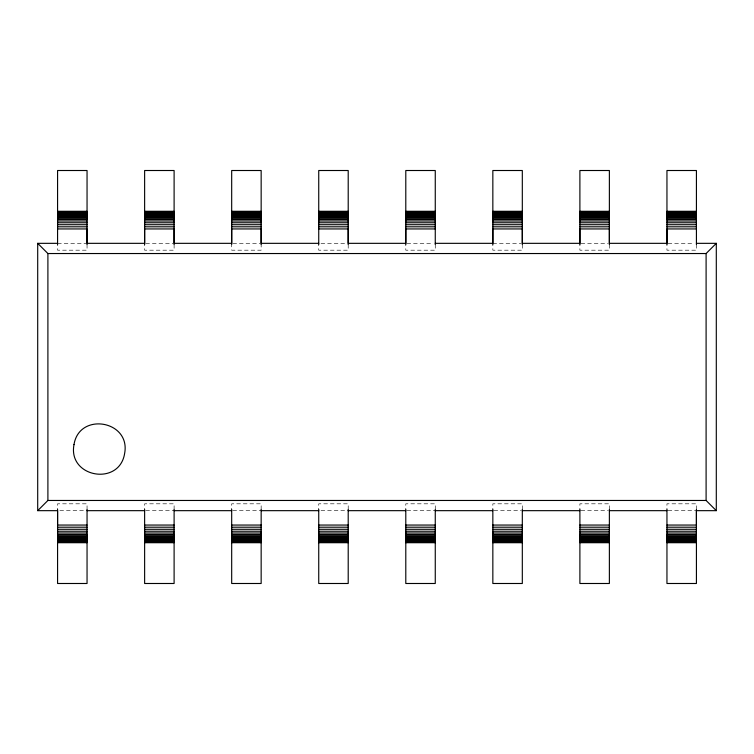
<?xml version="1.0" encoding="UTF-8"?>
<svg xmlns="http://www.w3.org/2000/svg" width="754" height="754" viewBox="0 0 754 754"><rect width="100%" height="100%" fill="white"/><g stroke="black" fill="none" stroke-linecap="round" stroke-linejoin="round"><path stroke-width="0.57" stroke-dasharray="3.77 2.83" d="M57.577 243.335L85.918 243.335M145.767 243.335L172.968 243.335M232.816 243.335L260.026 243.335M321.006 243.335L347.076 243.335M406.924 243.335L432.994 243.335M492.843 243.335L521.184 243.335M581.032 243.335L608.233 243.335M668.082 243.335L694.151 243.335M59.849 510.665L87.049 510.665M145.767 510.665L174.108 510.665M232.816 510.665L261.157 510.665M321.006 510.665L348.207 510.665M406.924 510.665L435.265 510.665M493.974 510.665L521.184 510.665M581.032 510.665L608.233 510.665M668.082 510.665L696.423 510.665M696.423 244.475L696.423 250.187L666.951 250.187L666.951 243.335M696.423 509.525L696.423 503.813L666.951 503.813L666.951 509.525M609.373 244.475L609.373 250.187L579.892 250.187L579.892 243.335M609.373 509.525L609.373 503.813L579.892 503.813L579.892 509.525M522.315 244.475L522.315 250.187L492.843 250.187L492.843 244.475M522.315 509.525L522.315 503.813L492.843 503.813L492.843 509.525M435.265 244.475L435.265 250.187L405.793 250.187L405.793 244.475M435.265 509.525L435.265 503.813L405.793 503.813L405.793 509.525M348.207 244.475L348.207 250.187L318.735 250.187L318.735 243.335M348.207 509.525L348.207 503.813L318.735 503.813L318.735 509.525M261.157 243.335L261.157 250.187L231.685 250.187L231.685 244.475M261.157 509.525L261.157 503.813L231.685 503.813L231.685 509.525M174.108 244.475L174.108 250.187L144.627 250.187L144.627 243.335M174.108 509.525L174.108 503.813L144.627 503.813L144.627 509.525M87.049 244.475L87.049 250.187L57.577 250.187L57.577 244.475M87.049 509.525L87.049 503.813L57.577 503.813L57.577 509.525"/><path stroke-width="1.13" d="M57.577 243.335L37.7 243.335L37.7 510.665L47.898 500.468L706.102 500.468L716.3 510.665L716.3 243.335L696.423 243.335M706.102 500.468L706.102 253.532L716.3 243.335M57.577 211.29L87.049 211.29M144.627 211.29L174.108 211.29M231.685 211.29L261.157 211.29M318.735 211.29L348.207 211.29M405.793 211.29L435.265 211.29M492.843 211.29L522.315 211.29M579.892 211.29L609.373 211.29M666.951 211.29L696.423 211.29M57.577 212.251L87.049 212.251M144.627 212.251L174.108 212.251M231.685 212.251L261.157 212.251M318.735 212.251L348.207 212.251M405.793 212.251L435.265 212.251M492.843 212.251L522.315 212.251M579.892 212.251L609.373 212.251M666.951 212.251L696.423 212.251M57.577 213.156L87.049 213.156M144.627 213.156L174.108 213.156M231.685 213.156L261.157 213.156M318.735 213.156L348.207 213.156M405.793 213.156L435.265 213.156M492.843 213.156L522.315 213.156M579.892 213.156L609.373 213.156M666.951 213.156L696.423 213.156M57.577 214.004L87.049 214.004M144.627 214.004L174.108 214.004M231.685 214.004L261.157 214.004M318.735 214.004L348.207 214.004M405.793 214.004L435.265 214.004M492.843 214.004L522.315 214.004M579.892 214.004L609.373 214.004M666.951 214.004L696.423 214.004M57.577 214.758L87.049 214.758M144.627 214.758L174.108 214.758M231.685 214.758L261.157 214.758M318.735 214.758L348.207 214.758M405.793 214.758L435.265 214.758M492.843 214.758L522.315 214.758M579.892 214.758L609.373 214.758M666.951 214.758L696.423 214.758M57.577 215.399L87.049 215.399M144.627 215.399L174.108 215.399M231.685 215.399L261.157 215.399M318.735 215.399L348.207 215.399M405.793 215.399L435.265 215.399M492.843 215.399L522.315 215.399M579.892 215.399L609.373 215.399M666.951 215.399L696.423 215.399M57.577 215.917L87.049 215.917M144.627 215.917L174.108 215.917M231.685 215.917L261.157 215.917M318.735 215.917L348.207 215.917M405.793 215.917L435.265 215.917M492.843 215.917L522.315 215.917M579.892 215.917L609.373 215.917M666.951 215.917L696.423 215.917M57.577 216.294L87.049 216.294M144.627 216.294L174.108 216.294M231.685 216.294L261.157 216.294M318.735 216.294L348.207 216.294M405.793 216.294L435.265 216.294M492.843 216.294L522.315 216.294M579.892 216.294L609.373 216.294M666.951 216.294L696.423 216.294M57.577 216.605L87.049 216.605M144.627 216.605L174.108 216.605M231.685 216.53L261.157 216.605M318.735 216.605L348.207 216.605M405.793 216.53L435.265 216.605M492.843 216.53L522.315 216.605M579.892 216.53L609.373 216.605M666.951 216.53L696.423 216.605M57.577 216.794L87.049 216.794M144.627 216.794L174.108 216.794M231.685 216.794L261.157 216.794M318.735 216.794L348.207 216.794M405.793 216.794L435.265 216.794M492.843 216.794L522.315 216.794M579.892 216.794L609.373 216.794M666.951 216.794L696.423 216.794M57.577 217.35L87.049 217.35M144.627 217.35L174.108 217.35M231.685 217.35L261.157 217.35M318.735 217.35L348.207 217.35M405.793 217.35L435.265 217.35M492.843 217.35L522.315 217.35M579.892 217.35L609.373 217.35M666.951 217.35L696.423 217.35M57.577 218.255L87.049 218.255M144.627 218.255L174.108 218.255M231.685 218.255L261.157 218.255M318.735 218.255L348.207 218.255M405.793 218.255L435.265 218.255M492.843 218.255L522.315 218.255M579.892 218.255L609.373 218.255M666.951 218.255L696.423 218.255M57.577 219.489L87.049 219.489M144.627 219.489L174.108 219.489M231.685 219.489L261.157 219.489M318.735 219.489L348.207 219.489M405.793 219.489L435.265 219.489M492.843 219.489L522.315 219.489M579.892 219.489L609.373 219.489M666.951 219.489L696.423 219.489M57.577 221.007L87.049 221.007M144.627 221.007L174.108 221.007M231.685 221.007L261.157 221.007M318.735 221.007L348.207 221.007M405.793 221.007L435.265 221.007M492.843 221.007L522.315 221.007M579.892 221.007L609.373 221.007M666.951 221.007L696.423 221.007M57.577 222.769L87.049 222.769M144.627 222.769L174.108 222.769M231.685 222.769L261.157 222.769M318.735 222.769L348.207 222.769M405.793 222.769L435.265 222.769M492.843 222.769L522.315 222.769M579.892 222.769L609.373 222.769M666.951 222.769L696.423 222.769M57.577 224.72L87.049 224.72M144.627 224.72L174.108 224.72M231.685 224.72L261.157 224.72M318.735 224.72L348.207 224.72M405.793 224.72L435.265 224.72M492.843 224.72L522.315 224.72M579.892 224.72L609.373 224.72M666.951 224.72L696.423 224.72M57.577 226.803L87.049 226.803M144.627 226.803L174.108 226.803M231.685 226.803L261.157 226.803M318.735 226.803L348.207 226.803M405.793 226.803L435.265 226.803M492.843 226.803L522.315 226.803M579.892 226.803L609.373 226.803M666.951 226.803L696.423 226.803M57.577 228.943L87.049 228.943L87.049 243.335L144.627 243.335L144.627 228.943L174.108 228.943L174.108 243.335L231.685 243.335L231.685 228.943L261.157 228.943L261.157 243.335L318.735 243.335M318.735 228.943L348.207 228.943L348.207 243.335L405.793 243.335L405.793 228.943L435.265 228.943M696.423 228.943L666.951 228.943L666.951 243.335L609.373 243.335L609.373 228.943L579.892 228.943L579.892 243.335L522.315 243.335L522.315 228.943L492.843 228.943L492.843 243.335L435.265 243.335M37.7 243.335L47.898 253.532L706.102 253.532M37.7 510.665L57.577 510.665L57.577 525.057L87.049 525.057M87.049 510.665L144.627 510.665M174.108 510.665L231.685 510.665M261.157 510.665L318.735 510.665M348.207 510.665L405.793 510.665M435.265 510.665L492.843 510.665M522.315 510.665L579.892 510.665M609.373 510.665L666.951 510.665M716.3 510.665L696.423 510.665L696.423 525.057L666.951 525.057M144.627 525.057L174.108 525.057M231.685 525.057L261.157 525.057M318.735 525.057L348.207 525.057M405.793 525.057L435.265 525.057M492.843 525.057L522.315 525.057M579.892 525.057L609.373 525.057M57.577 527.197L87.049 527.197M144.627 527.197L174.108 527.197M231.685 527.197L261.157 527.197M318.735 527.197L348.207 527.197M405.793 527.197L435.265 527.197M492.843 527.197L522.315 527.197M579.892 527.197L609.373 527.197M666.951 527.197L696.423 527.197M57.577 529.28L87.049 529.28M144.627 529.28L174.108 529.28M231.685 529.28L261.157 529.28M318.735 529.28L348.207 529.28M405.793 529.28L435.265 529.28M492.843 529.28L522.315 529.28M579.892 529.28L609.373 529.28M666.951 529.28L696.423 529.28M57.577 531.231L87.049 531.231M144.627 531.231L174.108 531.231M231.685 531.231L261.157 531.231M318.735 531.231L348.207 531.231M405.793 531.231L435.265 531.231M492.843 531.231L522.315 531.231M579.892 531.231L609.373 531.231M666.951 531.231L696.423 531.231M57.577 532.993L87.049 532.993M144.627 532.993L174.108 532.993M231.685 532.993L261.157 532.993M318.735 532.993L348.207 532.993M405.793 532.993L435.265 532.993M492.843 532.993L522.315 532.993M579.892 532.993L609.373 532.993M666.951 532.993L696.423 532.993M57.577 534.511L87.049 534.511M144.627 534.511L174.108 534.511M231.685 534.511L261.157 534.511M318.735 534.511L348.207 534.511M405.793 534.511L435.265 534.511M492.843 534.511L522.315 534.511M579.892 534.511L609.373 534.511M666.951 534.511L696.423 534.511M57.577 535.745L87.049 535.745M144.627 535.745L174.108 535.745M231.685 535.745L261.157 535.745M318.735 535.745L348.207 535.745M405.793 535.745L435.265 535.745M492.843 535.745L522.315 535.745M579.892 535.745L609.373 535.745M666.951 535.745L696.423 535.745M57.577 536.65L87.049 536.65M144.627 536.65L174.108 536.65M231.685 536.65L261.157 536.65M318.735 536.65L348.207 536.65M405.793 536.65L435.265 536.65M492.843 536.65L522.315 536.65M579.892 536.65L609.373 536.65M666.951 536.65L696.423 536.65M57.577 537.206L87.049 537.206M144.627 537.206L174.108 537.206M231.685 537.206L261.157 537.206M318.735 537.206L348.207 537.206M405.793 537.206L435.265 537.206M492.843 537.206L522.315 537.206M579.892 537.206L609.373 537.206M666.951 537.206L696.423 537.206M57.577 537.395L87.049 537.395M144.627 537.395L174.108 537.395M231.685 537.395L261.157 537.395M318.735 537.395L348.207 537.395M405.793 537.395L435.265 537.395M492.843 537.395L522.315 537.395M579.892 537.395L609.373 537.395M666.951 537.395L696.423 537.395M57.577 537.47L87.049 537.47M144.627 537.47L174.108 537.47M231.685 537.47L261.157 537.47M318.735 537.47L348.207 537.47M405.793 537.47L435.265 537.47M492.843 537.47L522.315 537.47M579.892 537.47L609.373 537.47M666.951 537.47L696.423 537.47M57.577 537.706L87.049 537.706M144.627 537.706L174.108 537.706M231.685 537.706L261.157 537.706M318.735 537.706L348.207 537.706M405.793 537.706L435.265 537.706M492.843 537.706L522.315 537.706M579.892 537.706L609.373 537.706M666.951 537.706L696.423 537.706M57.577 538.083L87.049 538.083M144.627 538.083L174.108 538.083M231.685 538.083L261.157 538.083M318.735 538.083L348.207 538.083M405.793 538.083L435.265 538.083M492.843 538.083L522.315 538.083M579.892 538.083L609.373 538.083M666.951 538.083L696.423 538.083M57.577 538.601L87.049 538.601M144.627 538.601L174.108 538.601M231.685 538.601L261.157 538.601M318.735 538.601L348.207 538.601M405.793 538.601L435.265 538.601M492.843 538.601L522.315 538.601M579.892 538.601L609.373 538.601M666.951 538.601L696.423 538.601M57.577 539.242L87.049 539.242M144.627 539.242L174.108 539.242M231.685 539.242L261.157 539.242M318.735 539.242L348.207 539.242M405.793 539.242L435.265 539.242M492.843 539.242L522.315 539.242M579.892 539.242L609.373 539.242M666.951 539.242L696.423 539.242M57.577 539.996L87.049 539.996M144.627 539.996L174.108 539.996M231.685 539.996L261.157 539.996M318.735 539.996L348.207 539.996M405.793 539.996L435.265 539.996M492.843 539.996L522.315 539.996M579.892 539.996L609.373 539.996M666.951 539.996L696.423 539.996M57.577 540.844L87.049 540.844M144.627 540.844L174.108 540.844M231.685 540.844L261.157 540.844M318.735 540.844L348.207 540.844M405.793 540.844L435.265 540.844M492.843 540.844L522.315 540.844M579.892 540.844L609.373 540.844M666.951 540.844L696.423 540.844M57.577 541.749L87.049 541.749M144.627 541.749L174.108 541.749M231.685 541.749L261.157 541.749M318.735 541.749L348.207 541.749M405.793 541.749L435.265 541.749M492.843 541.749L522.315 541.749M579.892 541.749L609.373 541.749M666.951 541.749L696.423 541.749M57.577 542.71L87.049 542.71M144.627 542.71L174.108 542.71M231.685 542.71L261.157 542.71M318.735 542.71L348.207 542.71M405.793 542.71L435.265 542.71M492.843 542.71L522.315 542.71M579.892 542.71L609.373 542.71M666.951 542.71L696.423 542.71M696.423 244.598L696.423 170.508L666.951 170.508L666.951 244.598M696.423 509.402L696.423 583.492L666.951 583.492L666.951 509.402M609.373 244.598L609.373 170.508L579.892 170.508L579.892 244.598M609.373 509.402L609.373 583.492L579.892 583.492L579.892 509.402M522.315 244.598L522.315 170.508L492.843 170.508L492.843 244.598M522.315 509.402L522.315 583.492L492.843 583.492L492.843 509.402M435.265 244.598L435.265 170.508L405.793 170.508L405.793 244.598M435.265 509.402L435.265 583.492L405.793 583.492L405.793 509.402M348.207 244.598L348.207 170.508L318.735 170.508L318.735 244.598M348.207 509.402L348.207 583.492L318.735 583.492L318.735 509.402M261.157 244.598L261.157 170.508L231.685 170.508L231.685 244.598M261.157 509.402L261.157 583.492L231.685 583.492L231.685 509.402M174.108 244.598L174.108 170.508L144.627 170.508L144.627 244.598M174.108 509.402L174.108 583.492L144.627 583.492L144.627 509.402M87.049 244.598L87.049 170.508L57.577 170.508L57.577 244.598M87.049 509.402L87.049 583.492L57.577 583.492L57.577 509.402M47.898 253.532L47.898 500.468M73.996 444.596C67.643 477.442 119.349 486.556 124.617 453.522C130.97 420.675 79.264 411.552 73.996 444.596"/></g></svg>
